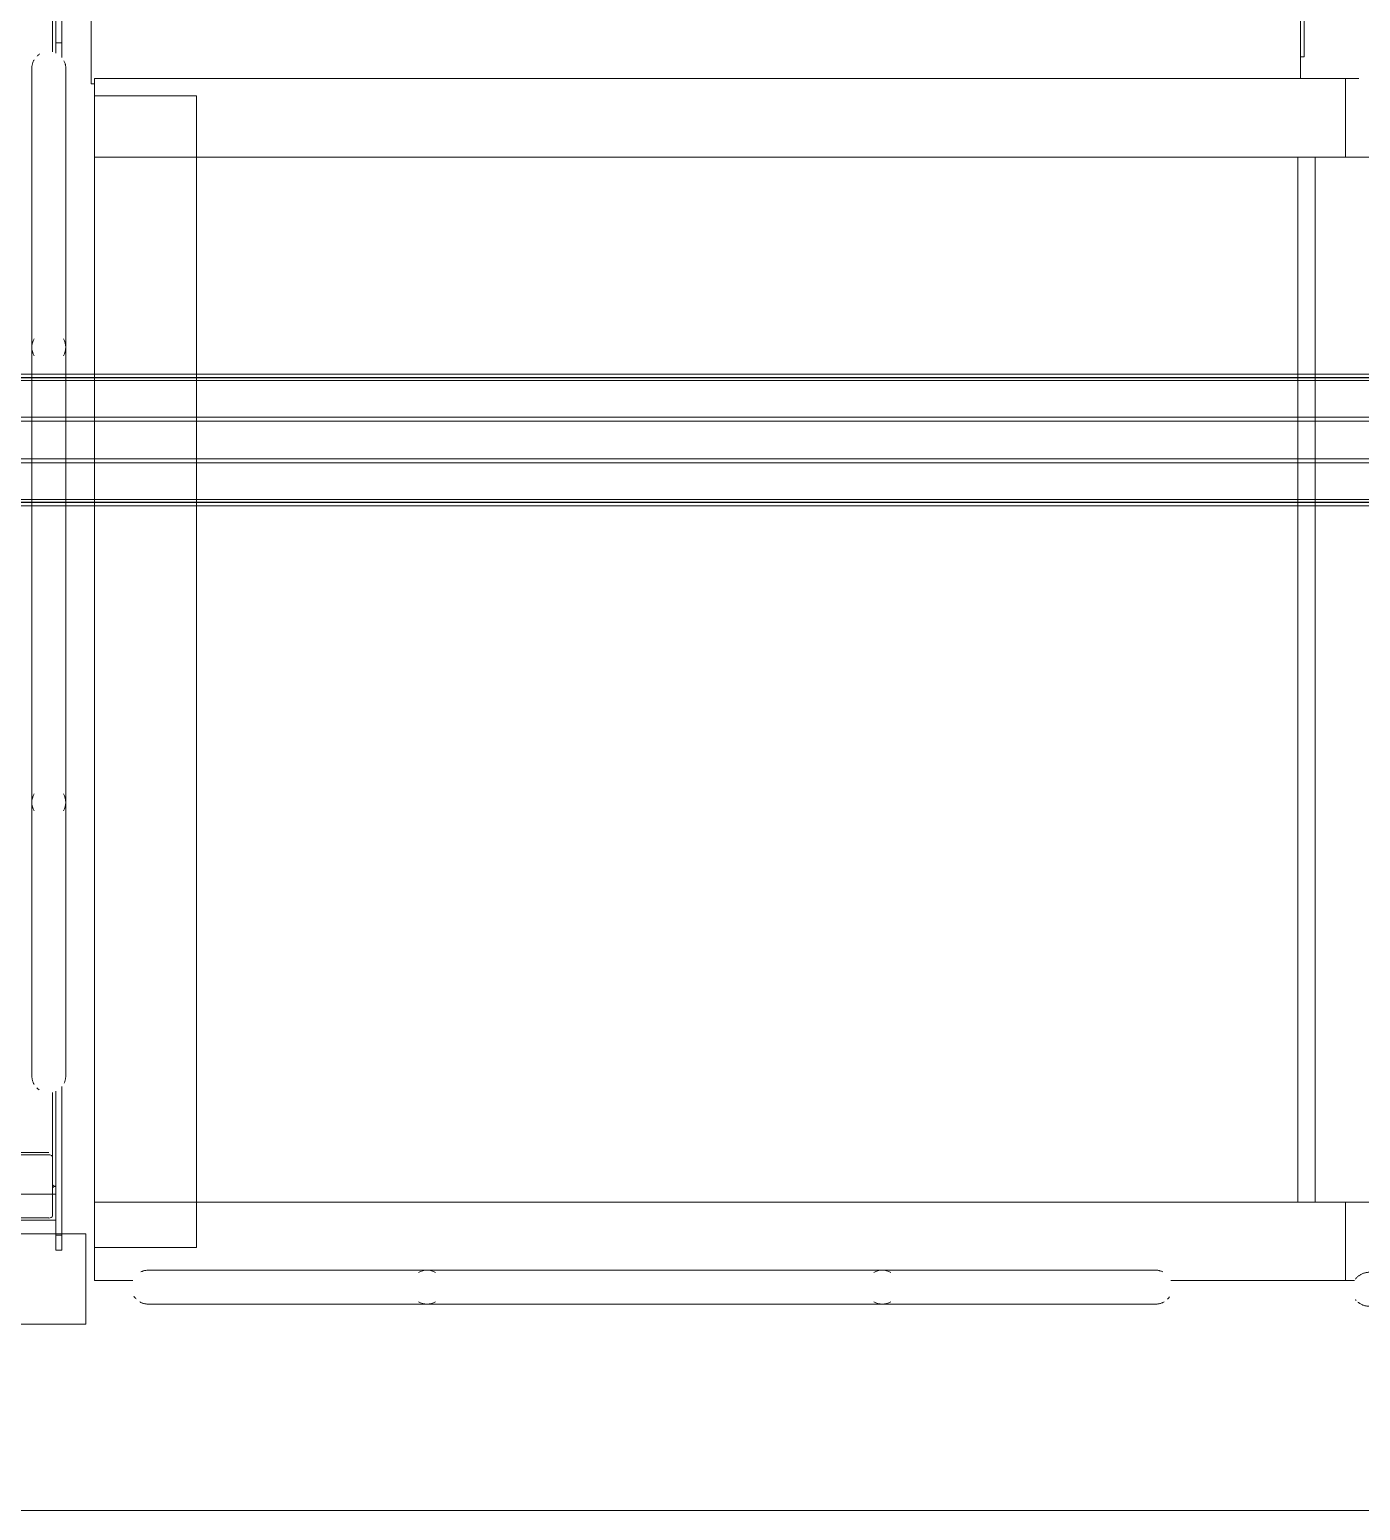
# Model space of a CAD drawing. Header units: centimetres. Extents: x -1906 to 5208, y -261 to 2955.
# Drawn here: x 3313.3 to 3431.3, y 1929.5 to 2060.8 of the extents above; entities that cross this region are included whole.
import ezdxf

# ---------------------------------------------------------------- set-up
doc = ezdxf.new("R2010")
doc.units = ezdxf.units.CM
for name, color, linetype, lineweight in [('A-FLOR-HRAL', 7, 'Continuous', 9), ('A-WALL', 7, 'Continuous', 18), ('S-BEAM', 7, 'Continuous', 18), ('S-STRS', 7, 'Continuous', 9)]:
    doc.layers.add(name, color=color, linetype=linetype, lineweight=lineweight)

# ---------------------------------------------------------------- blocks, each defined once
blk = doc.blocks.new('Costanera Perfil Z - Parametrizado - h_22cm-1724293-Planta Bodega almacenamiento insumos')
at = {"layer": 'S-BEAM', "color": 254, "lineweight": 9, "true_color": 0xcccccc}
for p, q in [((-5.84, 464.58), (-5.84, -2653.67)), ((-5.54, 464.58), (-5.54, -2653.67)), ((-5.5, -2653.67), (-5.5, 464.58)), ((-5.26, 464.58), (-5.26, -2653.67)), ((1.67, 464.58), (1.67, -2653.67)), ((2.01, 464.58), (2.01, -2653.67)), ((-2.01, -1174.53), (-2.01, -1961.12)), ((-1.67, -1174.53), (-1.67, -1961.12)), ((5.26, -1174.53), (5.26, -1961.12)), ((5.5, -1174.53), (5.5, -1961.12)), ((5.54, -1174.53), (5.54, -1961.12)), ((5.84, -1174.53), (5.84, -1961.12))]:
    blk.add_line(p, q, dxfattribs=at)
blk = doc.blocks.new('Structural Framing 1 - Structural Framing 1-1775209-Planta Bodega almacenamiento insumos')
at = {"layer": 'S-BEAM', "color": 254, "lineweight": 9, "true_color": 0xcccccc}
for p, q in [((-2775.43, 2078.6), (-2775.43, 2058.79)), ((-2775.11, 2058.68), (-2775.11, 2078.64)), ((-2775.11, 2078.64), (-2775.11, 2058.68)), ((-2775.11, 2058.68), (-2775.11, 2078.64)), ((-2775.13, 2075.66), (-2775.13, 2059.6)), ((-2774.59, 2059.6), (-2774.59, 2075.66)), ((-2774.59, 2071.17), (-2774.59, 2058.28)), ((-2775.13, 2058.69), (-2775.13, 2067.93)), ((-2775.11, 2058.68), (-2775.11, 2066.64)), ((-2775.43, 2063.09), (-2775.43, 2058.79)), ((-2775.11, 2062.33), (-2775.11, 2058.68)), ((-2775.11, 2062.33), (-2775.11, 2058.68)), ((-2775.43, 2061.56), (-2775.43, 2058.79)), ((-2775.13, 2059.6), (-2775.13, 2058.69)), ((-2775.11, 2059.6), (-2774.59, 2059.6)), ((-2774.59, 2058.28), (-2774.59, 2059.6)), ((-2775.43, 1966.56), (-2775.43, 1960.86)), ((-2775.43, 1966.56), (-2775.43, 1958.05)), ((-2775.43, 1966.56), (-2775.43, 1958.43)), ((-2775.13, 1966.67), (-2775.13, 1958.24)), ((-2775.13, 1958.24), (-2775.13, 1966.67)), ((-2775.13, 1966.67), (-2775.13, 1958.24)), ((-2775.13, 1954.03), (-2775.13, 1966.67)), ((-2775.11, 1958.24), (-2775.11, 1966.68)), ((-2775.11, 1966.68), (-2775.11, 1958.24)), ((-2775.11, 1966.68), (-2775.11, 1958.24)), ((-2775.11, 1955.25), (-2775.11, 1966.68)), ((-2775.11, 1961.23), (-2775.11, 1966.68)), ((-2775.11, 1966.68), (-2775.11, 1958.24)), ((-2774.59, 1967.08), (-2774.59, 1954.03)), ((-2774.59, 1954.03), (-2774.59, 1967.08)), ((-2774.59, 1967.08), (-2774.59, 1954.03)), ((-2774.59, 1954.03), (-2774.59, 1967.08)), ((-2779.87, 1961.23), (-2775.75, 1961.23)), ((-2775.75, 1961.04), (-2779.87, 1961.04)), ((-2775.43, 1960.86), (-2775.43, 1958.43)), ((-2775.43, 1958.43), (-2775.43, 1960.86)), ((-2775.11, 1961.23), (-2775.11, 1958.24)), ((-2775.43, 1958.43), (-2775.43, 1957.56)), ((-2775.13, 1958.22), (-2775.13, 1957.56)), ((-2775.13, 1955.28), (-2775.13, 1958.22)), ((-2775.13, 1958.22), (-2775.13, 1955.28)), ((-2775.11, 1957.56), (-2775.11, 1958.24)), ((-2775.11, 1958.24), (-2775.11, 1957.56)), ((-2775.11, 1955.25), (-2775.11, 1958.24)), ((-2775.75, 1957.56), (-2779.87, 1957.56)), ((-2779.87, 1957.56), (-2775.75, 1957.56)), ((-2775.43, 1957.56), (-2775.75, 1957.56)), ((-2775.43, 1958.05), (-2775.43, 1955.62)), ((-2775.43, 1957.56), (-2775.11, 1957.56)), ((-2775.13, 1957.56), (-2775.13, 1955.28)), ((-2780.19, 1955.25), (-2775.13, 1955.25)), ((-2775.75, 1955.44), (-2779.87, 1955.44)), ((-2775.13, 1955.28), (-2775.13, 1954.03)), ((-2775.13, 1954.03), (-2775.13, 1955.28)), ((-2775.13, 1955.28), (-2775.13, 1954.03)), ((-2780.47, 1954.03), (-2775.13, 1954.03)), ((-2772.47, 1954.03), (-2780.47, 1954.03)), ((-2775.13, 1954.03), (-2775.13, 1953.9)), ((-2775.13, 1953.9), (-2775.13, 1954.03)), ((-2775.13, 1954.03), (-2775.13, 1952.57)), ((-2775.13, 1952.57), (-2775.13, 1954.03)), ((-2775.13, 1954.03), (-2774.59, 1954.03)), ((-2775.13, 1953.9), (-2774.59, 1953.9)), ((-2775.13, 1953.9), (-2774.59, 1953.9)), ((-2774.59, 1954.03), (-2774.59, 1953.9)), ((-2774.59, 1953.9), (-2774.59, 1954.03)), ((-2774.59, 1954.03), (-2774.59, 1952.57)), ((-2774.59, 1952.57), (-2774.59, 1954.03)), ((-2774.59, 1954.03), (-2772.47, 1954.03)), ((-2772.47, 1954.03), (-2772.47, 1946.03)), ((-2772.47, 1946.03), (-2772.47, 1954.03)), ((-2775.13, 1952.57), (-2774.59, 1952.57)), ((-2775.13, 1952.57), (-2774.59, 1952.57)), ((-2772.47, 1946.03), (-2780.47, 1946.03)), ((-2780.47, 1946.03), (-2772.47, 1946.03))]:
    blk.add_line(p, q, dxfattribs=at)
for centre, start_param, end_param in [((-2775.75, 1960.86), 1.308997, 1.570796), ((-2775.75, 1960.86), 0, 1.308997), ((-2775.11, 1958.43), 3.141593, 4.45059), ((-2775.11, 1958.05), 1.570796, 3.141593), ((-2775.11, 1958.43), 4.45059, 4.712389), ((-2775.75, 1955.62), 4.712389, 6.283185)]:
    blk.add_ellipse(centre, major_axis=(0.32, 0), ratio=0.589146, start_param=start_param, end_param=end_param, dxfattribs=at)
blk = doc.blocks.new('Stairs 3 - Stairs 1-1782051-Planta Bodega almacenamiento insumos')
at = {"layer": 'S-STRS', "color": 253, "true_color": 0xaaaaaa}
for p, q in [((-2305.51, 2170.98), (-2305.51, 2177.94)), ((-2305.51, 2177.94), (-2194.6, 2177.94)), ((-2193.43, 2177.94), (-2194.6, 2177.94)), ((-2194.6, 2177.94), (-2194.6, 2170.98)), ((-2305.51, 2176.4), (-2296.48, 2176.4)), ((-2305.51, 2151.74), (-2305.51, 2176.4)), ((-2296.48, 2176.4), (-2296.48, 2151.74)), ((-2194.6, 2170.98), (-2305.51, 2170.98)), ((-2198.83, 2151.74), (-2198.83, 2170.98)), ((-2197.31, 2170.98), (-2197.31, 2151.74)), ((-2087.82, 2170.98), (-2194.6, 2170.98)), ((-2305.51, 2147.91), (-2305.51, 2151.74)), ((-2296.48, 2151.74), (-2296.48, 2147.91)), ((-2198.83, 2147.91), (-2198.83, 2151.74)), ((-2197.31, 2151.74), (-2197.31, 2147.91)), ((-2305.51, 2147.57), (-2305.51, 2147.9)), ((-2305.51, 2144.23), (-2305.51, 2147.57)), ((-2296.48, 2147.9), (-2296.48, 2147.57)), ((-2296.48, 2147.57), (-2296.48, 2144.23)), ((-2198.83, 2147.57), (-2198.83, 2147.91)), ((-2198.83, 2144.23), (-2198.83, 2147.57)), ((-2197.31, 2147.91), (-2197.31, 2147.57)), ((-2197.31, 2147.57), (-2197.31, 2144.23)), ((-2305.51, 2143.89), (-2305.51, 2144.23)), ((-2305.51, 2140.06), (-2305.51, 2143.89)), ((-2296.48, 2144.23), (-2296.48, 2143.89)), ((-2296.48, 2143.89), (-2296.48, 2140.06)), ((-2198.83, 2143.89), (-2198.83, 2144.23)), ((-2198.83, 2140.06), (-2198.83, 2143.89)), ((-2197.31, 2144.23), (-2197.31, 2143.89)), ((-2197.31, 2143.89), (-2197.31, 2140.06)), ((-2305.51, 2074.32), (-2305.51, 2140.06)), ((-2296.48, 2140.06), (-2296.48, 2074.32)), ((-2198.83, 2078.36), (-2198.83, 2140.06)), ((-2197.31, 2140.06), (-2197.31, 2078.36)), ((-2305.51, 2071.4), (-2305.51, 2078.36)), ((-2305.51, 2078.36), (-2194.6, 2078.36)), ((-2087.82, 2078.36), (-2194.6, 2078.36)), ((-2194.6, 2078.36), (-2194.6, 2071.4)), ((-2296.48, 2074.32), (-2305.51, 2074.32)), ((-2302.13, 2071.4), (-2305.51, 2071.4)), ((-2194.6, 2071.4), (-2210.08, 2071.4)), ((-2194.6, 2071.4), (-2193.8, 2071.4))]:
    blk.add_line(p, q, dxfattribs=at)
blk = doc.blocks.new('Railings 31 - Railings 22-1782105-Planta Bodega almacenamiento insumos')
at = {"layer": 'A-FLOR-HRAL', "color": 254, "true_color": 0xd4d4d4}
for p, q in [((-2179.63, 2179.4), (-2188.25, 2179.4)), ((-2087.24, 2179.4), (-2179.63, 2179.4)), ((-2081.34, 2179.4), (-2087.24, 2179.4)), ((-2080.63, 2179.4), (-2081.34, 2179.4)), ((-2074.74, 2179.4), (-2080.63, 2179.4)), ((-1950.86, 2179.4), (-2074.74, 2179.4)), ((-2188.25, 2176.4), (-2186.24, 2176.4)), ((-2182.87, 2176.4), (-2179.63, 2176.4)), ((-2179.63, 2176.4), (-2087.24, 2176.4)), ((-2087.24, 2176.4), (-2081.34, 2176.4)), ((-2081.34, 2176.4), (-2080.63, 2176.4)), ((-2080.63, 2176.4), (-2074.74, 2176.4)), ((-2074.74, 2176.4), (-1950.86, 2176.4))]:
    blk.add_line(p, q, dxfattribs=at)
at = {"layer": 'A-FLOR-HRAL', "color": 254, "true_color": 0xd4d4d4, "flags": 128}
for points in [[(-2193.14, 2178.8), (-2193.11, 2178.84), (-2193.07, 2178.89), (-2193.03, 2178.93), (-2192.99, 2178.98), (-2192.94, 2179.02), (-2192.9, 2179.06), (-2192.85, 2179.09), (-2192.8, 2179.13), (-2192.75, 2179.16), (-2192.7, 2179.19), (-2192.65, 2179.22), (-2192.59, 2179.25), (-2192.54, 2179.28), (-2192.48, 2179.3), (-2192.43, 2179.32), (-2192.37, 2179.34), (-2192.31, 2179.35), (-2192.25, 2179.37), (-2192.19, 2179.38), (-2192.14, 2179.39), (-2192.08, 2179.39), (-2192.02, 2179.4), (-2191.96, 2179.4), (-2191.94, 2179.4)], [(-2179.63, 2179.4), (-2179.9, 2179.4), (-2180.18, 2179.4), (-2180.46, 2179.4), (-2180.75, 2179.4), (-2181.05, 2179.4), (-2181.35, 2179.4), (-2181.66, 2179.4), (-2181.96, 2179.4), (-2182.28, 2179.4), (-2182.59, 2179.4), (-2182.91, 2179.4), (-2183.22, 2179.4), (-2183.54, 2179.4), (-2183.86, 2179.4), (-2184.18, 2179.4), (-2184.5, 2179.4), (-2184.82, 2179.4), (-2185.14, 2179.4), (-2185.45, 2179.4), (-2185.77, 2179.4), (-2186.08, 2179.4), (-2186.38, 2179.4), (-2186.69, 2179.4), (-2186.98, 2179.4), (-2187.28, 2179.4), (-2187.57, 2179.4), (-2187.85, 2179.4), (-2188.12, 2179.4), (-2188.39, 2179.4), (-2188.66, 2179.4), (-2188.91, 2179.4), (-2189.16, 2179.4), (-2189.4, 2179.4), (-2189.62, 2179.4), (-2189.85, 2179.4), (-2190.06, 2179.4), (-2190.26, 2179.4), (-2190.45, 2179.4), (-2190.63, 2179.4), (-2190.8, 2179.4), (-2190.96, 2179.4), (-2191.11, 2179.4), (-2191.24, 2179.4), (-2191.37, 2179.4), (-2191.48, 2179.4), (-2191.58, 2179.4), (-2191.67, 2179.4), (-2191.75, 2179.4), (-2191.81, 2179.4), (-2191.86, 2179.4), (-2191.9, 2179.4), (-2191.93, 2179.4), (-2191.94, 2179.4), (-2191.94, 2179.4)], [(-2191.94, 2179.4), (-2191.93, 2179.4), (-2191.91, 2179.4), (-2191.88, 2179.4), (-2191.84, 2179.4), (-2191.78, 2179.4), (-2191.71, 2179.4), (-2191.63, 2179.4), (-2191.53, 2179.4), (-2191.43, 2179.4), (-2191.31, 2179.4), (-2191.18, 2179.4), (-2191.04, 2179.4), (-2190.88, 2179.4), (-2190.72, 2179.4), (-2190.54, 2179.4), (-2190.36, 2179.4), (-2190.16, 2179.4), (-2189.95, 2179.4), (-2189.74, 2179.4), (-2189.51, 2179.4), (-2189.36, 2179.4)], [(-2189.28, 2179.4), (-2189.04, 2179.4), (-2188.79, 2179.4), (-2188.53, 2179.4), (-2188.26, 2179.4)], [(-1950.86, 2179.4), (-1950.72, 2179.4), (-1950.46, 2179.4), (-1950.2, 2179.4), (-1949.96, 2179.4), (-1949.72, 2179.4), (-1949.49, 2179.4), (-1949.27, 2179.4), (-1949.06, 2179.4), (-1948.85, 2179.4), (-1948.66, 2179.4), (-1948.48, 2179.4), (-1948.31, 2179.4), (-1948.15, 2179.4), (-1948.01, 2179.4), (-1947.87, 2179.4), (-1947.74, 2179.4), (-1947.63, 2179.4), (-1947.53, 2179.4), (-1947.44, 2179.4), (-1947.37, 2179.4), (-1947.3, 2179.4), (-1947.25, 2179.4), (-1947.21, 2179.4), (-1947.19, 2179.4), (-1947.17, 2179.4), (-1947.17, 2179.4)], [(-1947.17, 2179.4), (-1947.18, 2179.4), (-1947.2, 2179.4), (-1947.23, 2179.4), (-1947.27, 2179.4), (-1947.33, 2179.4), (-1947.4, 2179.4), (-1947.48, 2179.4), (-1947.58, 2179.4), (-1947.69, 2179.4), (-1947.8, 2179.4), (-1947.93, 2179.4), (-1948.08, 2179.4), (-1948.23, 2179.4), (-1948.39, 2179.4), (-1948.57, 2179.4), (-1948.76, 2179.4), (-1948.95, 2179.4), (-1949.16, 2179.4), (-1949.37, 2179.4), (-1949.6, 2179.4), (-1949.83, 2179.4), (-1950.08, 2179.4), (-1950.33, 2179.4), (-1950.58, 2179.4), (-1950.85, 2179.4), (-1950.86, 2179.4)], [(-1947.17, 2179.4), (-1947.11, 2179.4), (-1947.05, 2179.4), (-1946.99, 2179.39), (-1946.93, 2179.38), (-1946.87, 2179.37), (-1946.82, 2179.36), (-1946.76, 2179.34), (-1946.7, 2179.32), (-1946.64, 2179.3), (-1946.59, 2179.28), (-1946.53, 2179.26)], [(-1945.73, 2177.49), (-1945.75, 2177.43), (-1945.77, 2177.37), (-1945.79, 2177.32), (-1945.82, 2177.26), (-1945.84, 2177.21)], [(-2193.06, 2176.9), (-2193.1, 2176.94), (-2193.13, 2176.99)], [(-2191.94, 2176.4), (-2192, 2176.4), (-2192.06, 2176.41), (-2192.12, 2176.41), (-2192.18, 2176.42), (-2192.24, 2176.43), (-2192.3, 2176.44), (-2192.35, 2176.46), (-2192.41, 2176.48), (-2192.47, 2176.5), (-2192.52, 2176.52), (-2192.58, 2176.54), (-2192.63, 2176.57), (-2192.69, 2176.6), (-2192.74, 2176.63), (-2192.79, 2176.66), (-2192.84, 2176.7), (-2192.88, 2176.73), (-2192.93, 2176.77)], [(-2191.94, 2176.4), (-2191.93, 2176.4), (-2191.91, 2176.4), (-2191.88, 2176.4), (-2191.84, 2176.4), (-2191.78, 2176.4), (-2191.71, 2176.4), (-2191.63, 2176.4), (-2191.53, 2176.4), (-2191.43, 2176.4), (-2191.31, 2176.4), (-2191.18, 2176.4), (-2191.04, 2176.4), (-2190.88, 2176.4), (-2190.72, 2176.4), (-2190.54, 2176.4), (-2190.36, 2176.4), (-2190.16, 2176.4), (-2189.95, 2176.4), (-2189.74, 2176.4), (-2189.51, 2176.4), (-2189.28, 2176.4), (-2189.04, 2176.4), (-2188.79, 2176.4), (-2188.53, 2176.4), (-2188.26, 2176.4), (-2187.99, 2176.4), (-2187.71, 2176.4), (-2187.43, 2176.4), (-2187.13, 2176.4), (-2186.84, 2176.4), (-2186.54, 2176.4), (-2186.23, 2176.4), (-2185.93, 2176.4), (-2185.61, 2176.4), (-2185.3, 2176.4), (-2184.98, 2176.4), (-2184.67, 2176.4), (-2184.35, 2176.4), (-2184.03, 2176.4), (-2183.71, 2176.4), (-2183.39, 2176.4), (-2183.07, 2176.4), (-2182.75, 2176.4), (-2182.44, 2176.4), (-2182.12, 2176.4), (-2181.81, 2176.4), (-2181.51, 2176.4), (-2181.2, 2176.4), (-2180.9, 2176.4), (-2180.61, 2176.4), (-2180.32, 2176.4), (-2180.04, 2176.4), (-2179.76, 2176.4), (-2179.63, 2176.4)], [(-2188.25, 2176.4), (-2188.52, 2176.4), (-2188.78, 2176.4), (-2189.03, 2176.4), (-2189.27, 2176.4), (-2189.51, 2176.4), (-2189.73, 2176.4), (-2189.95, 2176.4), (-2190.15, 2176.4), (-2190.35, 2176.4), (-2190.54, 2176.4), (-2190.71, 2176.4), (-2190.88, 2176.4), (-2191.03, 2176.4), (-2191.17, 2176.4), (-2191.3, 2176.4), (-2191.42, 2176.4), (-2191.53, 2176.4), (-2191.63, 2176.4), (-2191.71, 2176.4), (-2191.78, 2176.4), (-2191.84, 2176.4), (-2191.88, 2176.4), (-2191.91, 2176.4), (-2191.93, 2176.4), (-2191.94, 2176.4)], [(-1950.86, 2176.4), (-1950.59, 2176.4), (-1950.33, 2176.4), (-1950.08, 2176.4), (-1949.84, 2176.4), (-1949.61, 2176.4), (-1949.38, 2176.4), (-1949.16, 2176.4), (-1948.96, 2176.4), (-1948.76, 2176.4), (-1948.58, 2176.4), (-1948.4, 2176.4), (-1948.23, 2176.4), (-1948.08, 2176.4), (-1947.94, 2176.4), (-1947.81, 2176.4), (-1947.69, 2176.4), (-1947.58, 2176.4), (-1947.49, 2176.4), (-1947.4, 2176.4), (-1947.33, 2176.4), (-1947.28, 2176.4), (-1947.23, 2176.4), (-1947.2, 2176.4), (-1947.18, 2176.4), (-1947.17, 2176.4)], [(-1947.17, 2176.4), (-1947.18, 2176.4), (-1947.2, 2176.4), (-1947.23, 2176.4), (-1947.27, 2176.4), (-1947.33, 2176.4), (-1947.4, 2176.4), (-1947.48, 2176.4), (-1947.58, 2176.4), (-1947.69, 2176.4), (-1947.8, 2176.4), (-1947.93, 2176.4), (-1948.08, 2176.4), (-1948.23, 2176.4), (-1948.39, 2176.4), (-1948.57, 2176.4), (-1948.76, 2176.4), (-1948.95, 2176.4), (-1949.16, 2176.4), (-1949.37, 2176.4), (-1949.6, 2176.4), (-1949.83, 2176.4), (-1950.08, 2176.4), (-1950.33, 2176.4), (-1950.58, 2176.4), (-1950.85, 2176.4)], [(-1946.47, 2176.58), (-1946.52, 2176.55), (-1946.57, 2176.53), (-1946.63, 2176.5), (-1946.69, 2176.48), (-1946.74, 2176.46), (-1946.8, 2176.45), (-1946.86, 2176.43), (-1946.92, 2176.42), (-1946.98, 2176.41), (-1947.04, 2176.41), (-1947.1, 2176.4), (-1947.16, 2176.4), (-1947.17, 2176.4)], [(-1946.17, 2176.78), (-1946.22, 2176.74), (-1946.26, 2176.71), (-1946.31, 2176.67), (-1946.36, 2176.64), (-1946.41, 2176.61)]]:
    blk.add_lwpolyline(points, dxfattribs=at)
blk = doc.blocks.new('Railings 33 - Railings 24-1782181-Planta Bodega almacenamiento insumos')
at = {"layer": 'A-FLOR-HRAL', "color": 254, "true_color": 0xd4d4d4}
for p, q in [((-2219.44, 2074.32), (-2292.76, 2074.32)), ((-2292.76, 2071.32), (-2219.44, 2071.32))]:
    blk.add_line(p, q, dxfattribs=at)
at = {"layer": 'A-FLOR-HRAL', "color": 254, "true_color": 0xd4d4d4, "flags": 128}
for points in [[(-2301.41, 2074.17), (-2301.36, 2074.19), (-2301.3, 2074.21), (-2301.25, 2074.23), (-2301.19, 2074.25), (-2301.13, 2074.27), (-2301.07, 2074.28), (-2301.01, 2074.29), (-2300.95, 2074.3), (-2300.89, 2074.31), (-2300.83, 2074.31), (-2300.77, 2074.32), (-2300.76, 2074.32)], [(-2292.76, 2074.32), (-2293.08, 2074.32), (-2293.4, 2074.32), (-2293.72, 2074.32), (-2294.03, 2074.32), (-2294.35, 2074.32), (-2294.66, 2074.32), (-2294.97, 2074.32), (-2295.28, 2074.32), (-2295.58, 2074.32), (-2295.87, 2074.32), (-2296.17, 2074.32), (-2296.45, 2074.32), (-2296.73, 2074.32), (-2297.01, 2074.32), (-2297.28, 2074.32), (-2297.54, 2074.32), (-2297.79, 2074.32), (-2298.03, 2074.32), (-2298.27, 2074.32), (-2298.5, 2074.32), (-2298.72, 2074.32), (-2298.92, 2074.32), (-2299.12, 2074.32), (-2299.31, 2074.32), (-2299.49, 2074.32), (-2299.66, 2074.32), (-2299.81, 2074.32), (-2299.96, 2074.32), (-2300.09, 2074.32), (-2300.21, 2074.32), (-2300.32, 2074.32), (-2300.42, 2074.32), (-2300.51, 2074.32), (-2300.58, 2074.32), (-2300.64, 2074.32), (-2300.69, 2074.32), (-2300.73, 2074.32), (-2300.75, 2074.32), (-2300.76, 2074.32), (-2300.76, 2074.32)], [(-2300.76, 2074.32), (-2300.75, 2074.32), (-2300.73, 2074.32), (-2300.7, 2074.32), (-2300.66, 2074.32), (-2300.6, 2074.32), (-2300.53, 2074.32), (-2300.45, 2074.32), (-2300.35, 2074.32), (-2300.25, 2074.32), (-2300.13, 2074.32), (-2300, 2074.32), (-2299.85, 2074.32), (-2299.7, 2074.32), (-2299.54, 2074.32), (-2299.36, 2074.32), (-2299.18, 2074.32), (-2299.01, 2074.32)], [(-2298.98, 2074.32), (-2298.77, 2074.32), (-2298.56, 2074.32), (-2298.33, 2074.32), (-2298.1, 2074.32), (-2297.86, 2074.32), (-2297.61, 2074.32), (-2297.35, 2074.32), (-2297.08, 2074.32), (-2296.81, 2074.32), (-2296.53, 2074.32), (-2296.24, 2074.32), (-2295.95, 2074.32), (-2295.66, 2074.32), (-2295.36, 2074.32), (-2295.05, 2074.32), (-2294.74, 2074.32), (-2294.43, 2074.32), (-2294.12, 2074.32), (-2293.8, 2074.32), (-2293.48, 2074.32), (-2293.16, 2074.32), (-2292.84, 2074.32)], [(-2219.44, 2074.32), (-2219.12, 2074.32), (-2218.8, 2074.32), (-2218.48, 2074.32), (-2218.17, 2074.32), (-2217.85, 2074.32), (-2217.54, 2074.32), (-2217.23, 2074.32), (-2216.93, 2074.32), (-2216.62, 2074.32), (-2216.33, 2074.32), (-2216.04, 2074.32), (-2215.75, 2074.32), (-2215.47, 2074.32), (-2215.19, 2074.32), (-2214.93, 2074.32)], [(-2211.44, 2074.32), (-2211.45, 2074.32), (-2211.47, 2074.32), (-2211.5, 2074.32), (-2211.54, 2074.32), (-2211.6, 2074.32), (-2211.67, 2074.32), (-2211.75, 2074.32), (-2211.85, 2074.32), (-2211.96, 2074.32), (-2212.07, 2074.32), (-2212.2, 2074.32), (-2212.35, 2074.32), (-2212.5, 2074.32), (-2212.66, 2074.32), (-2212.84, 2074.32), (-2213.03, 2074.32), (-2213.22, 2074.32), (-2213.43, 2074.32), (-2213.64, 2074.32), (-2213.87, 2074.32), (-2214.1, 2074.32), (-2214.35, 2074.32), (-2214.6, 2074.32), (-2214.85, 2074.32), (-2215.12, 2074.32), (-2215.39, 2074.32), (-2215.67, 2074.32), (-2215.96, 2074.32), (-2216.25, 2074.32), (-2216.54, 2074.32), (-2216.84, 2074.32), (-2217.15, 2074.32), (-2217.46, 2074.32), (-2217.77, 2074.32), (-2218.08, 2074.32), (-2218.4, 2074.32), (-2218.72, 2074.32), (-2219.04, 2074.32), (-2219.36, 2074.32), (-2219.44, 2074.32)], [(-2214.87, 2074.32), (-2214.66, 2074.32), (-2214.41, 2074.32), (-2214.17, 2074.32), (-2213.93, 2074.32), (-2213.7, 2074.32), (-2213.49, 2074.32), (-2213.28, 2074.32), (-2213.08, 2074.32), (-2212.89, 2074.32), (-2212.71, 2074.32), (-2212.54, 2074.32), (-2212.39, 2074.32), (-2212.24, 2074.32), (-2212.11, 2074.32), (-2211.99, 2074.32), (-2211.88, 2074.32), (-2211.78, 2074.32), (-2211.69, 2074.32), (-2211.62, 2074.32), (-2211.56, 2074.32), (-2211.51, 2074.32), (-2211.48, 2074.32), (-2211.45, 2074.32), (-2211.44, 2074.32), (-2211.44, 2074.32)], [(-2211.44, 2074.32), (-2211.38, 2074.31), (-2211.32, 2074.31), (-2211.26, 2074.31), (-2211.2, 2074.3), (-2211.14, 2074.29), (-2211.09, 2074.27), (-2211.03, 2074.26), (-2210.97, 2074.24), (-2210.91, 2074.22), (-2210.86, 2074.2), (-2210.8, 2074.17)], [(-2301.83, 2071.77), (-2301.88, 2071.81), (-2301.91, 2071.86), (-2301.95, 2071.91), (-2301.99, 2071.96), (-2302.02, 2072.01)], [(-2300.76, 2071.32), (-2300.82, 2071.32), (-2300.88, 2071.32), (-2300.94, 2071.33), (-2301, 2071.34), (-2301.06, 2071.35), (-2301.12, 2071.36), (-2301.17, 2071.37), (-2301.23, 2071.39), (-2301.29, 2071.41), (-2301.34, 2071.43), (-2301.4, 2071.46), (-2301.45, 2071.49), (-2301.5, 2071.51)], [(-2300.76, 2071.32), (-2300.75, 2071.32), (-2300.73, 2071.32), (-2300.7, 2071.32), (-2300.66, 2071.32), (-2300.6, 2071.32), (-2300.53, 2071.32), (-2300.45, 2071.32), (-2300.35, 2071.32), (-2300.25, 2071.32), (-2300.13, 2071.32), (-2300, 2071.32), (-2299.85, 2071.32), (-2299.7, 2071.32), (-2299.54, 2071.32), (-2299.36, 2071.32), (-2299.18, 2071.32), (-2298.98, 2071.32), (-2298.77, 2071.32), (-2298.56, 2071.32), (-2298.33, 2071.32), (-2298.1, 2071.32), (-2297.86, 2071.32), (-2297.61, 2071.32), (-2297.35, 2071.32), (-2297.08, 2071.32), (-2296.81, 2071.32), (-2296.53, 2071.32), (-2296.24, 2071.32), (-2295.95, 2071.32), (-2295.66, 2071.32), (-2295.36, 2071.32), (-2295.05, 2071.32), (-2294.74, 2071.32), (-2294.43, 2071.32), (-2294.12, 2071.32), (-2293.8, 2071.32), (-2293.48, 2071.32), (-2293.16, 2071.32), (-2292.84, 2071.32), (-2292.76, 2071.32)], [(-2299.81, 2071.32), (-2299.96, 2071.32), (-2300.09, 2071.32), (-2300.21, 2071.32), (-2300.32, 2071.32), (-2300.42, 2071.32), (-2300.51, 2071.32), (-2300.58, 2071.32), (-2300.64, 2071.32), (-2300.69, 2071.32), (-2300.73, 2071.32), (-2300.75, 2071.32), (-2300.76, 2071.32), (-2300.76, 2071.32)], [(-2292.78, 2071.32), (-2293.08, 2071.32), (-2293.4, 2071.32), (-2293.72, 2071.32), (-2294.03, 2071.32), (-2294.35, 2071.32), (-2294.66, 2071.32), (-2294.97, 2071.32), (-2295.28, 2071.32), (-2295.58, 2071.32), (-2295.87, 2071.32), (-2296.17, 2071.32), (-2296.45, 2071.32), (-2296.64, 2071.32)], [(-2219.44, 2071.32), (-2219.12, 2071.32), (-2218.8, 2071.32), (-2218.48, 2071.32), (-2218.17, 2071.32), (-2217.85, 2071.32), (-2217.54, 2071.32), (-2217.23, 2071.32), (-2216.93, 2071.32), (-2216.62, 2071.32), (-2216.33, 2071.32), (-2216.04, 2071.32), (-2215.75, 2071.32), (-2215.47, 2071.32), (-2215.19, 2071.32), (-2214.93, 2071.32), (-2214.66, 2071.32), (-2214.41, 2071.32), (-2214.17, 2071.32), (-2213.93, 2071.32), (-2213.7, 2071.32), (-2213.49, 2071.32), (-2213.28, 2071.32), (-2213.08, 2071.32), (-2212.89, 2071.32), (-2212.71, 2071.32), (-2212.54, 2071.32), (-2212.39, 2071.32), (-2212.24, 2071.32), (-2212.11, 2071.32), (-2211.99, 2071.32), (-2211.88, 2071.32), (-2211.78, 2071.32), (-2211.69, 2071.32), (-2211.62, 2071.32), (-2211.56, 2071.32), (-2211.51, 2071.32), (-2211.48, 2071.32), (-2211.45, 2071.32), (-2211.44, 2071.32), (-2211.44, 2071.32)], [(-2215.67, 2071.32), (-2215.96, 2071.32), (-2216.25, 2071.32), (-2216.54, 2071.32), (-2216.84, 2071.32), (-2217.15, 2071.32), (-2217.46, 2071.32), (-2217.77, 2071.32), (-2218.08, 2071.32), (-2218.4, 2071.32), (-2218.72, 2071.32), (-2219.04, 2071.32), (-2219.36, 2071.32)], [(-2211.44, 2071.32), (-2211.45, 2071.32), (-2211.47, 2071.32), (-2211.5, 2071.32), (-2211.54, 2071.32), (-2211.6, 2071.32), (-2211.67, 2071.32), (-2211.75, 2071.32), (-2211.85, 2071.32), (-2211.96, 2071.32), (-2212.07, 2071.32), (-2212.2, 2071.32), (-2212.35, 2071.32)], [(-2210.68, 2071.52), (-2210.74, 2071.49), (-2210.79, 2071.47), (-2210.84, 2071.44), (-2210.9, 2071.42), (-2210.96, 2071.4), (-2211.01, 2071.38), (-2211.07, 2071.36), (-2211.13, 2071.35), (-2211.19, 2071.34), (-2211.25, 2071.33), (-2211.31, 2071.32), (-2211.37, 2071.32), (-2211.43, 2071.32), (-2211.44, 2071.32)], [(-2210.2, 2071.97), (-2210.24, 2071.92), (-2210.28, 2071.87), (-2210.31, 2071.83), (-2210.36, 2071.78), (-2210.4, 2071.74)]]:
    blk.add_lwpolyline(points, dxfattribs=at)
at = {"layer": 'A-FLOR-HRAL', "color": 254, "true_color": 0xd4d4d4}
for centre, start, end in [((-2276.03, 2072.82), 60, 120), ((-2235.68, 2072.82), 60, 120), ((-2276.03, 2072.82), 240, 300), ((-2235.68, 2072.82), 240, 300)]:
    blk.add_arc(centre, 1.5, start, end, dxfattribs=at)
blk = doc.blocks.new('Stairs 8 - Stairs 5-1783067-Planta Bodega almacenamiento insumos')
at = {"layer": 'S-STRS', "color": 253, "true_color": 0xaaaaaa}
for p, q in [((-2412.19, 1960.33), (-2412.19, 1956.85)), ((-2306.68, 1958.83), (-2306.68, 1952.27)), ((-2306.68, 1952.27), (-2307.01, 1952.27))]:
    blk.add_line(p, q, dxfattribs=at)
blk = doc.blocks.new('Stairs 9 - Stairs 1-1783078-Planta Bodega almacenamiento insumos')
at = {"layer": 'S-STRS', "color": 253, "true_color": 0xaaaaaa}
for p, q in [((-2412.72, 2073.42), (-2412.72, 2074.48)), ((-2325.14, 2074.48), (-2412.72, 2074.48)), ((-2412.72, 2072.14), (-2412.72, 2073.42)), ((-2412.72, 2067.7), (-2412.72, 2071.82)), ((-2412.72, 2067.52), (-2326.55, 2067.52)), ((-2326.39, 2067.52), (-2326.26, 2067.52)), ((-2326.26, 2067.52), (-2325.87, 2067.52)), ((-2325.87, 2067.52), (-2322.27, 2067.52)), ((-2322.27, 2067.52), (-2321.39, 2067.52)), ((-2321.3, 2067.52), (-2320.67, 2067.52)), ((-2320.67, 2067.52), (-2309.02, 2067.52)), ((-2414.21, 1949.89), (-2414.21, 1956.85)), ((-2307.01, 1956.85), (-2414.21, 1956.85)), ((-2307.01, 1956.85), (-2307.01, 1950.35)), ((-2413.92, 1949.89), (-2414.21, 1949.89))]:
    blk.add_line(p, q, dxfattribs=at)
blk = doc.blocks.new('Railings 36 - Railings 24-1783233-Planta Bodega almacenamiento insumos')
at = {"layer": 'A-FLOR-HRAL', "color": 254, "true_color": 0xd4d4d4}
for p, q in [((-2349.06, 2074.32), (-2391.58, 2074.32)), ((-2345.23, 2074.32), (-2349.06, 2074.32)), ((-2344.89, 2074.32), (-2345.23, 2074.32)), ((-2341.55, 2074.32), (-2344.89, 2074.32)), ((-2341.22, 2074.32), (-2341.55, 2074.32)), ((-2337.38, 2074.32), (-2341.21, 2074.32)), ((-2318.27, 2074.32), (-2337.38, 2074.32)), ((-2391.58, 2071.32), (-2349.06, 2071.32)), ((-2349.06, 2071.32), (-2345.23, 2071.32)), ((-2345.23, 2071.32), (-2344.89, 2071.32)), ((-2344.89, 2071.32), (-2341.55, 2071.32)), ((-2341.55, 2071.32), (-2341.22, 2071.32)), ((-2341.21, 2071.32), (-2337.38, 2071.32)), ((-2337.38, 2071.32), (-2318.27, 2071.32))]:
    blk.add_line(p, q, dxfattribs=at)
at = {"layer": 'A-FLOR-HRAL', "color": 254, "true_color": 0xd4d4d4, "flags": 128}
for points in [[(-2400.82, 2073.66), (-2400.79, 2073.71), (-2400.75, 2073.76), (-2400.71, 2073.81), (-2400.67, 2073.85), (-2400.63, 2073.89)], [(-2400.34, 2074.11), (-2400.29, 2074.14), (-2400.24, 2074.17), (-2400.18, 2074.19), (-2400.13, 2074.21), (-2400.07, 2074.23), (-2400.01, 2074.25), (-2399.96, 2074.27), (-2399.9, 2074.28), (-2399.84, 2074.29), (-2399.78, 2074.3), (-2399.72, 2074.31), (-2399.66, 2074.31), (-2399.6, 2074.32), (-2399.58, 2074.32)], [(-2399.58, 2074.32), (-2399.58, 2074.32), (-2399.56, 2074.32), (-2399.53, 2074.32), (-2399.48, 2074.32), (-2399.42, 2074.32), (-2399.35, 2074.32), (-2399.27, 2074.32), (-2399.18, 2074.32), (-2399.07, 2074.32), (-2398.95, 2074.32), (-2398.82, 2074.32), (-2398.68, 2074.32)], [(-2391.58, 2074.32), (-2391.9, 2074.32), (-2392.22, 2074.32), (-2392.54, 2074.32), (-2392.86, 2074.32), (-2393.17, 2074.32), (-2393.49, 2074.32), (-2393.79, 2074.32), (-2394.1, 2074.32), (-2394.4, 2074.32), (-2394.7, 2074.32), (-2394.99, 2074.32), (-2395.28, 2074.32), (-2395.56, 2074.32), (-2395.83, 2074.32), (-2396.1, 2074.32), (-2396.36, 2074.32), (-2396.61, 2074.32), (-2396.86, 2074.32), (-2397.1, 2074.32), (-2397.32, 2074.32), (-2397.54, 2074.32), (-2397.75, 2074.32), (-2397.95, 2074.32), (-2398.14, 2074.32), (-2398.32, 2074.32), (-2398.48, 2074.32), (-2398.64, 2074.32), (-2398.78, 2074.32), (-2398.92, 2074.32), (-2399.04, 2074.32), (-2399.15, 2074.32), (-2399.25, 2074.32), (-2399.33, 2074.32), (-2399.41, 2074.32), (-2399.47, 2074.32), (-2399.52, 2074.32), (-2399.55, 2074.32), (-2399.57, 2074.32), (-2399.58, 2074.32), (-2399.58, 2074.32)], [(-2395.35, 2074.32), (-2395.07, 2074.32), (-2394.78, 2074.32), (-2394.48, 2074.32), (-2394.18, 2074.32), (-2393.88, 2074.32), (-2393.57, 2074.32), (-2393.26, 2074.32), (-2392.94, 2074.32), (-2392.63, 2074.32), (-2392.31, 2074.32), (-2391.99, 2074.32), (-2391.67, 2074.32)], [(-2310.27, 2074.32), (-2310.27, 2074.32), (-2310.29, 2074.32), (-2310.33, 2074.32), (-2310.37, 2074.32), (-2310.43, 2074.32), (-2310.5, 2074.32), (-2310.58, 2074.32), (-2310.67, 2074.32), (-2310.78, 2074.32), (-2310.9, 2074.32), (-2311.03, 2074.32), (-2311.17, 2074.32), (-2311.33, 2074.32), (-2311.49, 2074.32), (-2311.67, 2074.32), (-2311.85, 2074.32), (-2312.05, 2074.32), (-2312.25, 2074.32), (-2312.47, 2074.32), (-2312.69, 2074.32), (-2312.93, 2074.32), (-2313.17, 2074.32), (-2313.42, 2074.32), (-2313.68, 2074.32), (-2313.95, 2074.32), (-2314.22, 2074.32), (-2314.5, 2074.32), (-2314.78, 2074.32), (-2315.07, 2074.32), (-2315.37, 2074.32), (-2315.67, 2074.32), (-2315.97, 2074.32), (-2316.28, 2074.32), (-2316.59, 2074.32), (-2316.91, 2074.32), (-2317.22, 2074.32), (-2317.54, 2074.32), (-2317.86, 2074.32), (-2318.18, 2074.32), (-2318.27, 2074.32)], [(-2318.27, 2074.32), (-2317.95, 2074.32), (-2317.63, 2074.32), (-2317.31, 2074.32), (-2316.99, 2074.32), (-2316.68, 2074.32), (-2316.37, 2074.32), (-2316.06, 2074.32), (-2315.75, 2074.32), (-2315.45, 2074.32), (-2315.15, 2074.32), (-2314.86, 2074.32), (-2314.57, 2074.32), (-2314.38, 2074.32)], [(-2311.21, 2074.32), (-2311.07, 2074.32), (-2310.93, 2074.32), (-2310.81, 2074.32), (-2310.7, 2074.32), (-2310.6, 2074.32), (-2310.52, 2074.32), (-2310.45, 2074.32), (-2310.38, 2074.32), (-2310.34, 2074.32), (-2310.3, 2074.32), (-2310.28, 2074.32), (-2310.27, 2074.32), (-2310.27, 2074.32)], [(-2310.27, 2074.32), (-2310.21, 2074.31), (-2310.15, 2074.31), (-2310.09, 2074.31), (-2310.03, 2074.3), (-2309.97, 2074.29), (-2309.91, 2074.27), (-2309.85, 2074.26), (-2309.8, 2074.24), (-2309.74, 2074.22), (-2309.68, 2074.2), (-2309.63, 2074.17), (-2309.58, 2074.15), (-2309.52, 2074.12)], [(-2309.19, 2073.86), (-2309.15, 2073.82), (-2309.11, 2073.77), (-2309.07, 2073.72), (-2309.04, 2073.68), (-2309.01, 2073.63)], [(-2399.58, 2071.32), (-2399.64, 2071.32), (-2399.7, 2071.32), (-2399.76, 2071.33), (-2399.82, 2071.34), (-2399.88, 2071.35), (-2399.94, 2071.36), (-2400, 2071.37), (-2400.06, 2071.39), (-2400.11, 2071.41), (-2400.17, 2071.43), (-2400.22, 2071.46)], [(-2391.58, 2071.32), (-2391.9, 2071.32), (-2392.22, 2071.32), (-2392.54, 2071.32), (-2392.86, 2071.32), (-2393.17, 2071.32), (-2393.49, 2071.32), (-2393.79, 2071.32), (-2394.1, 2071.32), (-2394.4, 2071.32), (-2394.7, 2071.32), (-2394.99, 2071.32), (-2395.28, 2071.32), (-2395.56, 2071.32), (-2395.83, 2071.32), (-2396.1, 2071.32), (-2396.36, 2071.32), (-2396.61, 2071.32), (-2396.86, 2071.32), (-2397.1, 2071.32), (-2397.32, 2071.32), (-2397.54, 2071.32), (-2397.75, 2071.32), (-2397.95, 2071.32), (-2398.14, 2071.32), (-2398.32, 2071.32), (-2398.48, 2071.32), (-2398.64, 2071.32), (-2398.78, 2071.32), (-2398.92, 2071.32), (-2399.04, 2071.32), (-2399.15, 2071.32), (-2399.25, 2071.32), (-2399.33, 2071.32), (-2399.41, 2071.32), (-2399.47, 2071.32), (-2399.52, 2071.32), (-2399.55, 2071.32), (-2399.57, 2071.32), (-2399.58, 2071.32), (-2399.58, 2071.32)], [(-2399.58, 2071.32), (-2399.58, 2071.32), (-2399.56, 2071.32), (-2399.53, 2071.32), (-2399.48, 2071.32), (-2399.42, 2071.32), (-2399.35, 2071.32), (-2399.27, 2071.32), (-2399.18, 2071.32), (-2399.07, 2071.32), (-2398.95, 2071.32), (-2398.82, 2071.32), (-2398.68, 2071.32), (-2398.53, 2071.32), (-2398.36, 2071.32), (-2398.19, 2071.32), (-2398, 2071.32), (-2397.8, 2071.32), (-2397.6, 2071.32), (-2397.38, 2071.32), (-2397.16, 2071.32), (-2396.92, 2071.32), (-2396.68, 2071.32), (-2396.43, 2071.32), (-2396.17, 2071.32), (-2395.91, 2071.32), (-2395.63, 2071.32), (-2395.35, 2071.32), (-2395.07, 2071.32), (-2394.78, 2071.32), (-2394.48, 2071.32), (-2394.18, 2071.32), (-2393.88, 2071.32), (-2393.57, 2071.32), (-2393.26, 2071.32), (-2392.94, 2071.32), (-2392.63, 2071.32), (-2392.31, 2071.32), (-2391.99, 2071.32), (-2391.67, 2071.32), (-2391.58, 2071.32)], [(-2318.27, 2071.32), (-2317.95, 2071.32), (-2317.63, 2071.32), (-2317.31, 2071.32), (-2316.99, 2071.32), (-2316.68, 2071.32), (-2316.37, 2071.32), (-2316.06, 2071.32), (-2315.75, 2071.32), (-2315.45, 2071.32), (-2315.15, 2071.32), (-2314.86, 2071.32), (-2314.57, 2071.32), (-2314.29, 2071.32), (-2314.02, 2071.32), (-2313.75, 2071.32), (-2313.49, 2071.32), (-2313.24, 2071.32), (-2312.99, 2071.32), (-2312.76, 2071.32), (-2312.53, 2071.32), (-2312.31, 2071.32), (-2312.1, 2071.32), (-2311.9, 2071.32), (-2311.71, 2071.32), (-2311.54, 2071.32), (-2311.37, 2071.32), (-2311.21, 2071.32), (-2311.07, 2071.32), (-2310.93, 2071.32), (-2310.81, 2071.32), (-2310.7, 2071.32), (-2310.6, 2071.32), (-2310.52, 2071.32), (-2310.45, 2071.32), (-2310.38, 2071.32), (-2310.34, 2071.32), (-2310.3, 2071.32), (-2310.28, 2071.32), (-2310.27, 2071.32), (-2310.27, 2071.32)], [(-2311.67, 2071.32), (-2311.85, 2071.32), (-2312.05, 2071.32), (-2312.25, 2071.32), (-2312.47, 2071.32), (-2312.69, 2071.32), (-2312.93, 2071.32), (-2313.17, 2071.32), (-2313.42, 2071.32), (-2313.68, 2071.32), (-2313.95, 2071.32), (-2314.22, 2071.32), (-2314.5, 2071.32), (-2314.78, 2071.32), (-2315.07, 2071.32), (-2315.37, 2071.32), (-2315.67, 2071.32), (-2315.97, 2071.32), (-2316.28, 2071.32), (-2316.59, 2071.32), (-2316.91, 2071.32), (-2317.22, 2071.32), (-2317.54, 2071.32), (-2317.86, 2071.32), (-2318.18, 2071.32)], [(-2310.27, 2071.32), (-2310.27, 2071.32), (-2310.29, 2071.32), (-2310.33, 2071.32), (-2310.37, 2071.32), (-2310.43, 2071.32), (-2310.5, 2071.32), (-2310.58, 2071.32), (-2310.67, 2071.32), (-2310.78, 2071.32), (-2310.9, 2071.32), (-2311.03, 2071.32), (-2311.17, 2071.32), (-2311.33, 2071.32), (-2311.49, 2071.32)], [(-2309.61, 2071.47), (-2309.67, 2071.44), (-2309.72, 2071.42), (-2309.78, 2071.4), (-2309.84, 2071.38), (-2309.9, 2071.36), (-2309.95, 2071.35), (-2310.01, 2071.34), (-2310.07, 2071.33), (-2310.13, 2071.32), (-2310.19, 2071.32), (-2310.25, 2071.32), (-2310.27, 2071.32)]]:
    blk.add_lwpolyline(points, dxfattribs=at)
at = {"layer": 'A-FLOR-HRAL', "color": 254, "true_color": 0xd4d4d4}
for centre, start, end in [((-2375.34, 2072.82), 60, 120), ((-2335, 2072.82), 60, 120), ((-2375.34, 2072.82), 240, 300), ((-2335, 2072.82), 240, 300)]:
    blk.add_arc(centre, 1.5, start, end, dxfattribs=at)
blk = doc.blocks.new('PQ_RVR_EST-01_ZZ_ZZ_MO_T_A_rvt-2-Planta Bodega almacenamiento insumos')
at = {"layer": 'A-FLOR-HRAL', "color": 254, "lineweight": 9, "true_color": 0xcccccc, "rotation": 89.9999999999999}
blk.add_blockref('Railings 36 - Railings 24-1783233-Planta Bodega almacenamiento insumos', (-702.93, 4367.61), dxfattribs=at)
at = {"layer": 'A-FLOR-HRAL', "color": 254, "lineweight": 9, "true_color": 0xcccccc}
for name, p in [('Railings 33 - Railings 24-1782181-Planta Bodega almacenamiento insumos', (-466.18, -123.51)), ('Railings 31 - Railings 22-1782105-Planta Bodega almacenamiento insumos', (-466.77, -228.78))]:
    blk.add_blockref(name, p, dxfattribs=at)
at = {"layer": 'S-BEAM', "color": 254, "lineweight": 9, "true_color": 0xcccccc}
blk.add_blockref('Structural Framing 1 - Structural Framing 1-1775209-Planta Bodega almacenamiento insumos', (0, 0), dxfattribs=at)
at = {"layer": 'S-BEAM', "color": 254, "lineweight": 9, "true_color": 0xcccccc, "rotation": 89.99999999999964}
blk.add_blockref('Costanera Perfil Z - Parametrizado - h_22cm-1724293-Planta Bodega almacenamiento insumos', (-4515.13, 2024.39), dxfattribs=at)
at = {"layer": 'S-STRS', "color": 254, "lineweight": 9, "true_color": 0xcccccc}
for name, p in [('Stairs 9 - Stairs 1-1783078-Planta Bodega almacenamiento insumos', (-357.78, 106.08)), ('Stairs 8 - Stairs 5-1783067-Planta Bodega almacenamiento insumos', (-357.78, 106.08)), ('Stairs 3 - Stairs 1-1782051-Planta Bodega almacenamiento insumos', (-466.18, -121.51))]:
    blk.add_blockref(name, p, dxfattribs=at)
blk = doc.blocks.new('PQ_RVR_ARQ-01_ZZ_ZZ_MO_T_A_rvt-2-Planta Bodega almacenamiento insumos')
at = {"layer": 'A-WALL', "color": 253, "lineweight": 9, "true_color": 0xaaaaaa}
blk.add_line((-3045.87, 1929.52), (-2554.01, 1929.52), dxfattribs=at)

msp = doc.modelspace()

# ---------------------------------------------------------------- block references
at = {"lineweight": 5}
for name in ['PQ_RVR_ARQ-01_ZZ_ZZ_MO_T_A_rvt-2-Planta Bodega almacenamiento insumos', 'PQ_RVR_EST-01_ZZ_ZZ_MO_T_A_rvt-2-Planta Bodega almacenamiento insumos']:
    msp.add_blockref(name, (6090.75, 0), dxfattribs=at)

doc.saveas('drawing.dxf')
